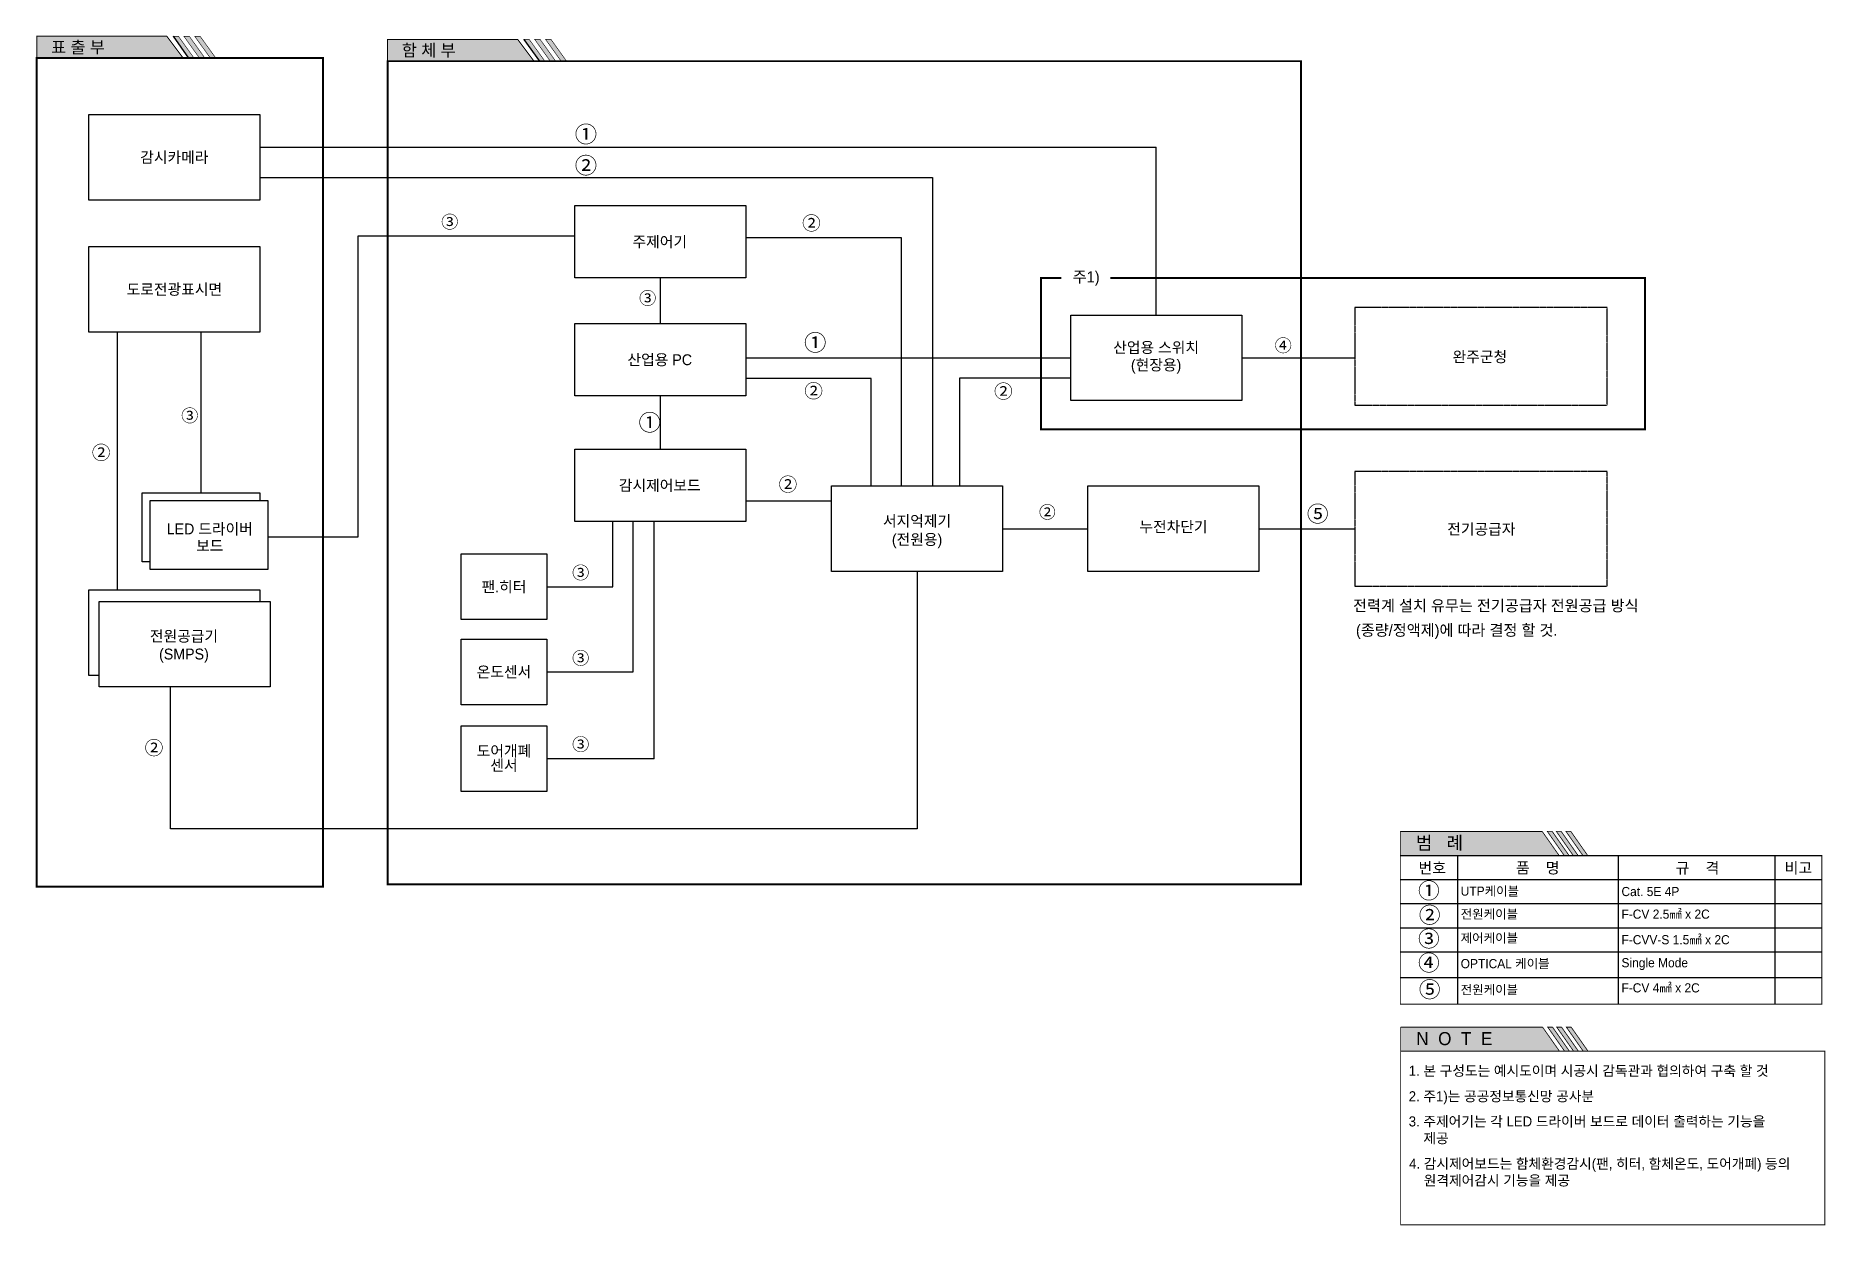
# Model space of a CAD drawing. Header units: millimetres. Extents: x 864 to 1427, y 72 to 446.
import ezdxf
from ezdxf.enums import TextEntityAlignment as Align

# ---------------------------------------------------------------- set-up
doc = ezdxf.new("R2010")
doc.units = ezdxf.units.MM
doc.set_wipeout_variables(frame=1)
for name, pattern in [('DASHED', [0.75, 0.5, -0.25]), ('HIDDEN', [0.375, 0.25, -0.125]), ('PHANTOM', [63.5, 31.75, -6.35, 6.35, -6.35, 6.35, -6.35])]:
    doc.linetypes.add(name, pattern=pattern)
for name, color, linetype in [('0-FORM', 7, 'Continuous'), ('_범례', 7, 'Continuous'), ('BORD', 7, 'Continuous'), ('CCTV', 7, 'Continuous'), ('dogak', 7, 'Continuous'), ('KT', 7, 'Continuous'), ('TEXT', 3, 'Continuous'), ('도각', 7, 'Continuous')]:
    doc.layers.add(name, color=color, linetype=linetype)
doc.styles.add('GHS', font='H2GTRE.TTF', dxfattribs={"bigfont": 'ngsw.shx'})
doc.styles.add('HY헤드라인M', font='H2GTRE.TTF')
doc.styles.add('굴림', font='H2GTRE.TTF')

msp = doc.modelspace()

# ---------------------------------------------------------------- hatches: boundary and pattern name
h = msp.add_hatch(color=52)
h.paths.add_polyline_path([(864.55, 445.7), (864.55, 438.86), (910.58, 438.86), (905.45, 445.7)])
h.paths.add_polyline_path([(907.45, 445.7), (912.29, 438.86), (914, 438.86), (909.11, 445.7)])
h.paths.add_polyline_path([(910.82, 445.7), (915.71, 438.86), (917.42, 438.86), (912.53, 445.7)])
h.paths.add_polyline_path([(914.23, 445.7), (919.13, 438.86), (920.84, 438.86), (915.94, 445.7)])
h = msp.add_hatch(color=52)
h.paths.add_polyline_path([(974.91, 444.71), (974.91, 437.87), (1020.95, 437.87), (1015.82, 444.71)])
h.paths.add_polyline_path([(1017.81, 444.71), (1022.66, 437.87), (1024.37, 437.87), (1019.47, 444.71)])
h.paths.add_polyline_path([(1021.18, 444.71), (1026.08, 437.87), (1027.79, 437.87), (1022.89, 444.71)])
h.paths.add_polyline_path([(1024.6, 444.71), (1029.49, 437.87), (1031.2, 437.87), (1026.31, 444.71)])
at = {"layer": '0-FORM'}
h = msp.add_hatch(color=52, dxfattribs=at)
h.paths.add_polyline_path([(1293.51, 195.56), (1293.51, 188), (1343.44, 188), (1338.13, 195.56)])
h.paths.add_polyline_path([(1344.92, 188), (1346.43, 188), (1341.12, 195.56), (1339.61, 195.56)])
h.paths.add_polyline_path([(1344.11, 195.56), (1342.6, 195.56), (1347.92, 188), (1349.43, 188)])
h.paths.add_polyline_path([(1350.91, 188), (1352.42, 188), (1347.11, 195.56), (1345.6, 195.56)])
h.paths.add_polyline_path([(1297.32, 208.05), (1320.07, 207.83), (1320.13, 214.24), (1297.38, 214.46)], flags=9)
h = msp.add_hatch(color=52, dxfattribs=at)
h.paths.add_polyline_path([(1293.62, 134.01), (1293.62, 126.44), (1343.55, 126.44), (1338.24, 134.01)])
h.paths.add_polyline_path([(1345.03, 126.44), (1346.55, 126.44), (1341.23, 134.01), (1339.72, 134.01)])
h.paths.add_polyline_path([(1344.23, 134.01), (1342.72, 134.01), (1348.03, 126.44), (1349.54, 126.44)])
h.paths.add_polyline_path([(1351.02, 126.44), (1352.54, 126.44), (1347.22, 134.01), (1345.71, 134.01)])
h.paths.add_polyline_path([(1297.43, 146.49), (1320.18, 146.28), (1320.24, 152.69), (1297.49, 152.9)], flags=9)

# ---------------------------------------------------------------- linework, layer by layer
for p, q in [((907.45, 445.7), (912.29, 438.86)), ((1017.81, 444.71), (1022.66, 437.87))]:
    msp.add_line(p, q)
at = {"color": 7}
for p, q in [((907.45, 445.7), (912.29, 438.86)), ((1017.81, 444.71), (1022.66, 437.87))]:
    msp.add_line(p, q, dxfattribs=at)
for points, const_width in [([(864.55, 445.7), (905.45, 445.7), (910.58, 438.86), (864.55, 438.86)], 0.31), ([(974.91, 444.71), (1015.82, 444.71), (1020.95, 437.87), (974.91, 437.87)], 0.31), ([(864.55, 438.86), (954.55, 438.86), (954.55, 178.24), (864.55, 178.24)], 0.627), ([(974.91, 437.87), (1262.2, 437.87), (1262.2, 178.89), (974.91, 178.89)], 0.627)]:
    msp.add_lwpolyline(points, close=True, dxfattribs=dict(const_width=const_width))
at = {"color": 7, "const_width": 0.18}
for points in [[(907.4, 445.7), (909.11, 445.7), (914, 438.86), (912.29, 438.86)], [(910.82, 445.7), (912.53, 445.7), (917.42, 438.86), (915.71, 438.86)], [(914.23, 445.7), (915.94, 445.7), (920.84, 438.86), (919.13, 438.86)], [(1017.76, 444.71), (1019.47, 444.71), (1024.37, 437.87), (1022.66, 437.87)], [(1021.18, 444.71), (1022.89, 444.71), (1027.79, 437.87), (1026.08, 437.87)], [(1024.6, 444.71), (1026.31, 444.71), (1031.2, 437.87), (1029.49, 437.87)]]:
    msp.add_lwpolyline(points, close=True, dxfattribs=at)
at = {"linetype": 'HIDDEN', "ltscale": 0.08}
for points in [[(1279.19, 329.62), (1358.52, 329.62), (1358.52, 360.37), (1279.19, 360.37)], [(1279.19, 272.77), (1358.52, 272.77), (1358.52, 308.84), (1279.19, 308.84)]]:
    msp.add_lwpolyline(points, close=True, dxfattribs=at)
at = {"linetype": 'PHANTOM'}
msp.add_lwpolyline([(1045.79, 272.54), (1045.79, 293.07)], dxfattribs=at)
for points in [[(1052.18, 245.74), (1052.18, 293.07)], [(1293.51, 180.43), (1426.1, 180.43)], [(1293.51, 172.86), (1426.1, 172.86)], [(1293.51, 165.3), (1426.1, 165.3)], [(1293.51, 157.73), (1426.1, 157.73)], [(1293.51, 149.67), (1426.1, 149.67)]]:
    msp.add_lwpolyline(points)
at = {"layer": '0-FORM'}
for p, q in [((1293.51, 188), (1426.1, 188)), ((1311.43, 188), (1311.43, 141.24)), ((1362.01, 188), (1362.01, 141.24)), ((1411.25, 188), (1411.25, 141.24))]:
    msp.add_line(p, q, dxfattribs=at)
at = {"layer": '0-FORM', "const_width": 0.248}
for points in [[(1293.51, 195.56), (1338.13, 195.56)], [(1293.51, 188), (1293.51, 195.56)], [(1338.13, 195.56), (1343.44, 188)], [(1339.73, 195.58), (1341.25, 195.58), (1346.53, 188.04), (1345.01, 188.04), (1339.73, 195.58)], [(1342.57, 195.58), (1344.09, 195.58), (1349.37, 188.04), (1347.85, 188.04), (1342.57, 195.58)], [(1345.6, 195.58), (1347.12, 195.58), (1352.4, 188.04), (1350.88, 188.04), (1345.6, 195.58)], [(1293.62, 126.44), (1293.62, 134.01)], [(1293.62, 134.01), (1338.24, 134.01)], [(1338.24, 134.01), (1343.55, 126.44)]]:
    msp.add_lwpolyline(points, dxfattribs=at)
for points in [[(1293.51, 188), (1426.1, 188), (1426.1, 141.24), (1293.51, 141.24)], [(1293.62, 126.44), (1427.02, 126.44), (1427.02, 71.83), (1293.62, 71.83)]]:
    msp.add_lwpolyline(points, close=True, dxfattribs=at)
at = {"layer": '0-FORM', "color": 7, "const_width": 0.248}
for points in [[(1339.85, 134.02), (1341.37, 134.02), (1346.65, 126.49), (1345.13, 126.49), (1339.85, 134.02)], [(1342.68, 134.02), (1344.2, 134.02), (1349.48, 126.49), (1347.96, 126.49), (1342.68, 134.02)], [(1345.71, 134.02), (1347.23, 134.02), (1352.51, 126.49), (1350.99, 126.49), (1345.71, 134.02)]]:
    msp.add_lwpolyline(points, dxfattribs=at)
at = {"layer": 'BORD'}
for p, q in [((934.74, 401.29), (1146.34, 401.29)), ((1146.34, 401.29), (1146.34, 304.27)), ((1033.77, 382.78), (965.51, 382.78)), ((965.51, 382.78), (965.51, 288.16)), ((1136.59, 382.26), (1087.81, 382.26)), ((1136.59, 304.44), (1136.59, 382.26)), ((1060.66, 369.72), (1060.66, 355.38)), ((889.98, 271.54), (889.98, 352.66)), ((1087.55, 344.58), (1189.83, 344.58)), ((1127.04, 338.1), (1087.58, 338.1)), ((1127.04, 304.36), (1127.04, 338.1)), ((1154.95, 304.17), (1154.95, 338.3)), ((1154.95, 338.3), (1189.87, 338.3)), ((1060.66, 332.6), (1060.66, 315.85)), ((1114.57, 299.51), (1087.55, 299.51)), ((965.51, 288.16), (937.21, 288.16)), ((1141.46, 277.36), (1141.46, 196.4)), ((906.62, 196.4), (906.62, 241.06)), ((1141.46, 196.4), (906.62, 196.4))]:
    msp.add_line(p, q, dxfattribs=at)
msp.add_lwpolyline([(916.2, 352.66), (916.2, 302.12)], dxfattribs=at)
at = {"layer": 'KT', "linetype": 'Continuous'}
for p, q in [((934.71, 410.85), (1216.72, 410.85)), ((1216.72, 358.02), (1216.72, 410.85)), ((1058.75, 218.45), (1058.75, 293.07)), ((1024.95, 272.54), (1045.79, 272.54)), ((1024.95, 245.76), (1052.18, 245.76)), ((1024.95, 218.51), (1058.75, 218.51))]:
    msp.add_line(p, q, dxfattribs=at)
at = {"layer": 'KT', "color": 0, "lineweight": -2, "ltscale": 0.01}
for points in [[(880.93, 421.07), (934.71, 421.07), (934.71, 394.18), (880.93, 394.18)], [(1033.77, 392.5), (1087.55, 392.5), (1087.55, 369.72), (1033.77, 369.72)], [(880.93, 379.55), (934.71, 379.55), (934.71, 352.66), (880.93, 352.66)], [(1033.77, 355.38), (1087.55, 355.38), (1087.55, 332.6), (1033.77, 332.6)], [(1189.83, 358.02), (1243.6, 358.02), (1243.6, 331.13), (1189.83, 331.13)], [(1033.77, 315.85), (1087.55, 315.85), (1087.55, 293.07), (1033.77, 293.07)], [(1114.57, 304.25), (1168.34, 304.25), (1168.34, 277.36), (1114.57, 277.36)], [(1195.23, 304.25), (1249, 304.25), (1249, 277.36), (1195.23, 277.36)], [(900.2, 299.69), (937.21, 299.69), (937.21, 277.92), (900.2, 277.92)], [(998.06, 282.86), (1024.95, 282.86), (1024.95, 262.21), (998.06, 262.21)], [(884.16, 267.94), (937.93, 267.94), (937.93, 241.06), (884.16, 241.06)], [(998.06, 256.08), (1024.95, 256.08), (1024.95, 235.43), (998.06, 235.43)], [(998.06, 228.84), (1024.95, 228.84), (1024.95, 208.18), (998.06, 208.18)]]:
    msp.add_lwpolyline(points, close=True, dxfattribs=at)
at = {"layer": 'KT', "linetype": 'Continuous'}
for points in [[(1243.67, 344.58), (1279.19, 344.58)], [(1168.34, 290.8), (1195.23, 290.8)], [(1249, 290.8), (1279.19, 290.8)]]:
    msp.add_lwpolyline(points, dxfattribs=at)
at = {"layer": 'KT', "color": 0, "lineweight": -2, "ltscale": 0.01}
for points in [[(900.2, 280.35), (897.69, 280.35), (897.69, 302.12), (934.71, 302.12), (934.71, 299.69)], [(884.16, 244.65), (880.93, 244.65), (880.93, 271.53), (934.71, 271.53), (934.71, 267.94)]]:
    msp.add_lwpolyline(points, dxfattribs=at)
at = {"layer": '도각', "color": 0, "linetype": 'DASHED', "ltscale": 7, "const_width": 0.621}
msp.add_lwpolyline([(1180.49, 369.68), (1180.49, 322.06), (1370.42, 322.06), (1370.42, 369.68), (1180.49, 369.68)], dxfattribs=at)

# ---------------------------------------------------------------- texts
at = {"color": 7, "style": 'HY헤드라인M'}
for s, p in [('⑤', (1264.09, 292.96)), ('②', (1299.31, 166.77)), ('⑤', (1299.31, 143.35))]:
    msp.add_text(s, height=5, dxfattribs=at).set_placement(p)
at = {"style": 'HY헤드라인M'}
for s, height, p in [(' 전원케이블', 2.877, (1311.43, 168.14)), (' F-CV 2.5㎟ x 2C', 2.8775, (1362.01, 168.12)), (' 전원케이블', 2.877, (1311.43, 144.34)), (' F-CV 4㎟ x 2C', 2.8775, (1362.01, 144.93))]:
    msp.add_text(s, height=height, dxfattribs=at).set_placement(p)
for s, insert, char_height, width, attachment_point, style in [('\\pi6.5947;①', (1027.18, 417.46), 5.1606, 23.3431, 1, 'HY헤드라인M'), ('\\pi6.5947;②', (1027.18, 407.64), 5.1606, 23.3431, 1, 'HY헤드라인M'), ('\\pi6.5945;{\\fGulim|b0|i0|c129|p50;\\H0.75x;②}', (1098.71, 389.06), 5.734, 25.9367, 1, 'GHS'), ('\\pi6.5947;①', (1099.31, 351.9), 5.1606, 23.3431, 1, 'HY헤드라인M'), ('\\pi6.5945;{\\fGulim|b0|i0|c129|p50;\\H0.75x;②}', (1099.38, 336.27), 5.734, 25.9367, 1, 'GHS'), ('\\pi6.5945;{\\fGulim|b0|i0|c129|p50;\\H0.75x;②}', (1159.09, 336.16), 5.734, 25.9367, 1, 'GHS'), ('\\pi6.5947;①', (1047.25, 326.77), 5.1606, 23.3431, 1, 'HY헤드라인M'), ('\\pi6.5945;{\\fGulim|b0|i0|c129|p50;\\H0.75x;②}', (875.26, 316.89), 5.734, 25.9367, 1, 'GHS'), ('\\pi6.5945;{\\fGulim|b0|i0|c129|p50;\\H0.75x;②}', (1091.3, 306.89), 5.734, 25.9367, 1, 'GHS'), ('\\pi6.5945;{\\fGulim|b0|i0|c129|p50;\\H0.75x;②}', (1173.2, 297.94), 5.1606, 23.3431, 1, 'GHS'), ('\\pi6.5945;{\\fGulim|b0|i0|c129|p50;\\H0.75x;②}', (891.88, 224.02), 5.734, 25.9367, 1, 'GHS'), (' Cat. 5E 4P', (1362.01, 176.65), 2.8775, 50.5832, 4, 'HY헤드라인M'), (' 제어케이블', (1311.43, 161.89), 2.877, 50.5832, 4, 'HY헤드라인M'), (' F-CVV-S 1.5㎟ x 2C', (1362.01, 161.49), 2.8775, 49.2448, 4, 'HY헤드라인M'), (' OPTICAL 케이블', (1311.43, 153.84), 2.8775, 50.5832, 4, 'HY헤드라인M'), (' Single Mode', (1362.01, 153.84), 2.8775, 49.2448, 4, 'HY헤드라인M'), ('1. 본 구성도는 예시도이며 시공시 감독관과 협의하여 구축 할 것 ', (1296.13, 120.1), 3.1682, 122.16, 4, 'HY헤드라인M'), ('2. 주1)는 공공정보통신망 공사분', (1296.13, 111.79), 3.1682, 122.16, 4, 'HY헤드라인M'), ('3. 주제어기는 각 LED 드라이버 보드로 데이터 출력하는 기능을    \\P    제공', (1296.13, 101.55), 3.1682, 122.16, 4, 'HY헤드라인M'), ('4. 감시제어보드는 함체환경감시(팬, 히터, 함체온도, 도어개폐) 등의\\P    원격제어감시 기능을 제공  ', (1296.25, 88.25), 3.1682, 128.4795, 4, 'HY헤드라인M')]:
    msp.add_mtext(s, dxfattribs=dict(insert=insert, char_height=char_height, width=width, attachment_point=attachment_point, style=style))
at = {"color": 7, "width": 17.9136, "attachment_point": 5}
for s, insert, char_height, style in [('③', (994.46, 387.08), 3.96, '굴림'), ('③', (1056.71, 363.08), 3.96, '굴림'), ('④', (1256.64, 348.2), 3.96, '굴림'), ('③', (912.67, 326.14), 3.96, '굴림'), ('③', (1035.64, 276.72), 3.96, '굴림'), ('③', (1035.64, 249.86), 3.96, '굴림'), ('③', (1035.64, 222.73), 3.96, '굴림'), ('①', (1302.47, 176.64), 5, 'HY헤드라인M'), ('③', (1302.47, 161.51), 5, 'HY헤드라인M'), ('④', (1302.47, 153.94), 5, 'HY헤드라인M')]:
    msp.add_mtext(s, dxfattribs=dict(at, insert=insert, char_height=char_height, style=style))
at = {"insert": (1311.43, 176.65), "char_height": 2.877, "width": 100, "attachment_point": 4, "line_spacing_factor": 1.459622, "style": 'HY헤드라인M'}
msp.add_mtext(' UTP케이블', dxfattribs=at)
at = {"layer": '0-FORM', "color": 7, "true_color": 0xffffff, "style": 'HY헤드라인M'}
for s, height, p in [('표 출 부', 3.771, (869.03, 440.39)), ('함 체 부', 3.771, (979.39, 439.4)), ('범   례', 4.113, (1298.4, 189.91)), ('N  O  T  E', 4.113, (1298.51, 128.35))]:
    msp.add_text(s, height=height, dxfattribs=at).set_placement(p)
at = {"layer": '_범례', "style": 'HY헤드라인M'}
for s, p in [('전력계 설치 유무는 전기공급자 전원공급 방식', (1278.61, 264.85)), ('(종량/정액제)에 따라 결정 할 것.', (1279.53, 257.14))]:
    msp.add_text(s, height=3.5, dxfattribs=at).set_placement(p)
at = {"layer": 'CCTV', "style": 'HY헤드라인M'}
for s, p in [('번호', (1303.53, 184.1)), ('품    명', (1336.72, 184.1)), ('규    격', (1386.99, 184.1)), ('비고', (1418.72, 184.1))]:
    msp.add_text(s, height=3.465, dxfattribs=at).set_placement(p, align=Align.MIDDLE_CENTER)
at = {"layer": 'dogak', "style": 'HY헤드라인M'}
for s, p in [('감시카메라', (907.82, 407.63)), ('주제어기', (1060.52, 381.07)), ('도로전광표시면', (907.82, 366.1)), ('산업용 스위치', (1216.66, 347.82)), ('산업용 PC', (1060.52, 343.95)), ('(현장용)', (1216.66, 342.31)), ('완주군청', (1318.52, 344.9)), ('감시제어보드', (1060.52, 304.42)), ('LED 드라이버', (918.96, 290.73)), ('서지억제기', (1141.46, 293.23)), ('누전차단기', (1222.12, 291.41)), ('전기공급자', (1318.98, 290.66)), ('보드', (918.96, 285.44)), ('(전원용)', (1141.46, 287.41)), ('팬.히터', (1011.51, 272.54)), ('전원공급기', (910.84, 257.01)), ('(SMPS)', (910.84, 251.38)), ('온도센서', (1011.51, 245.76)), ('도어개폐', (1011.51, 220.9)), ('센서', (1011.51, 216.38))]:
    msp.add_text(s, height=3.419, dxfattribs=at).set_placement(p, align=Align.MIDDLE_CENTER)

# ---------------------------------------------------------------- next in the draw order: wipeouts: each hides what was drawn before it
at = {"color": 0, "ltscale": 20}
msp.add_wipeout([(1186.85, 365.04), (1202.25, 365.04), (1202.25, 374.76), (1186.85, 374.76)], dxfattribs=at).dxf.layer = 'TEXT'

# ---------------------------------------------------------------- next in the draw order: texts
at = {"layer": 'TEXT', "color": 0, "ltscale": 20, "style": 'HY헤드라인M'}
msp.add_text('주1)', height=3.5, dxfattribs=at).set_placement((1190.43, 368.26))

doc.saveas('drawing.dxf')
